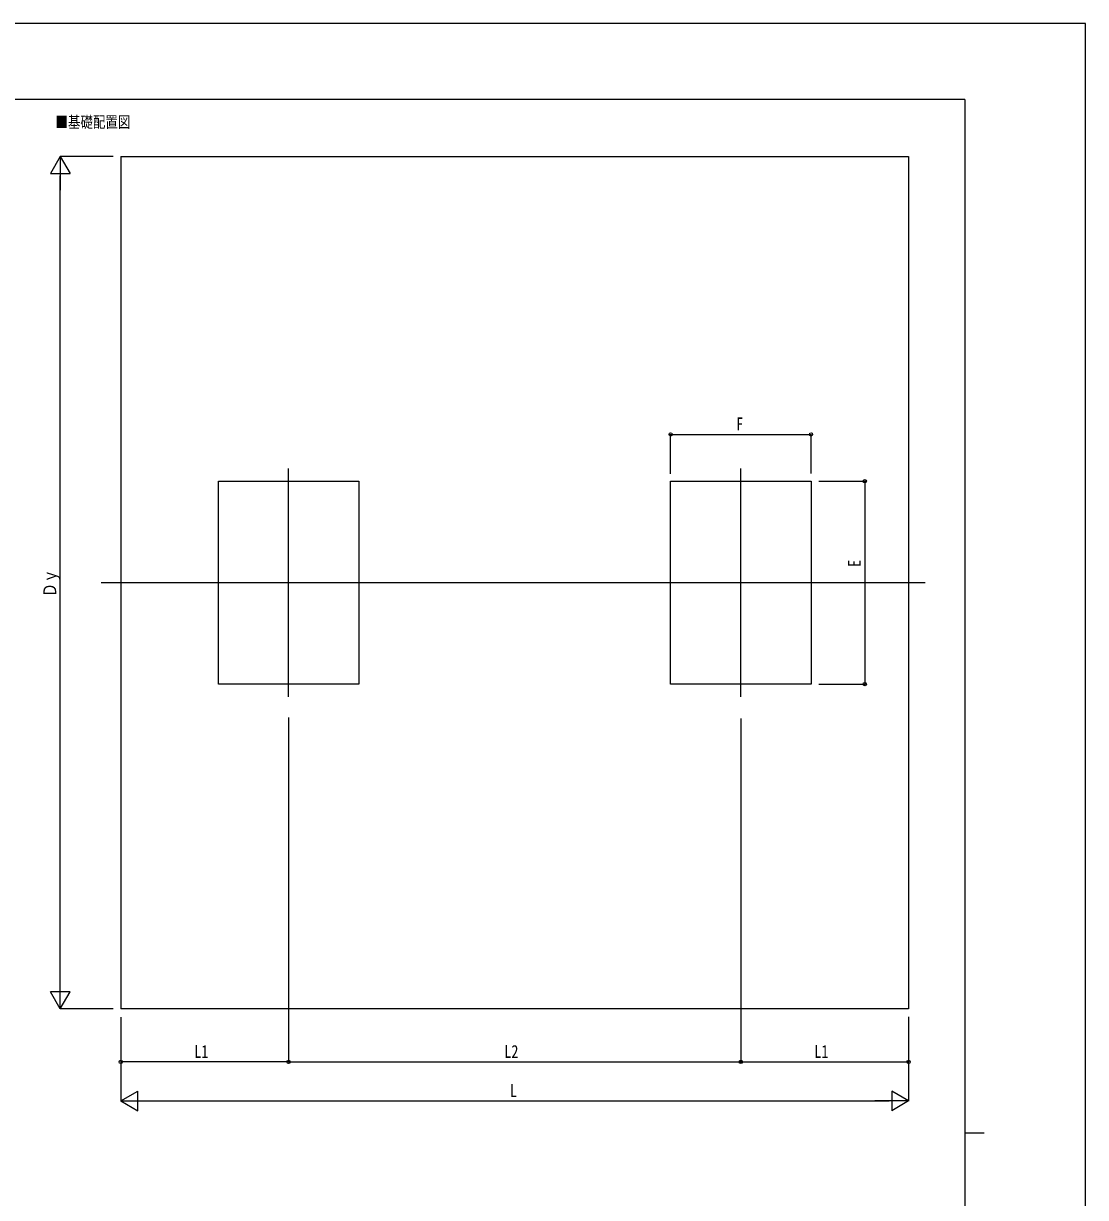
# Model space of a CAD drawing. Units: millimetres, scale not verified. Extents: x -10512 to 10512, y -7425 to 7425.
# Drawn here: x 3702 to 10512, y -102 to 7425 of the extents above; entities that cross this region are included whole.
import ezdxf
from ezdxf.enums import TextEntityAlignment as Align

# ---------------------------------------------------------------- set-up
doc = ezdxf.new("R2010")
doc.units = ezdxf.units.MM
doc.header["$LTSCALE"] = 30
for name, color, linetype in [('0-3_USER1', 3, 'Continuous'), ('0-4_YKK_12', 2, 'Continuous'), ('0-6_YKK_A1', 4, 'Continuous'), ('0-7_YKK_D', 6, 'Continuous'), ('0-8_YKK_ZWAK', 7, 'Continuous')]:
    doc.layers.add(name, color=color, linetype=linetype)
doc.styles.add('ＭＳ ゴシック', font='')
doc.styles.get('ＭＳ ゴシック').set_extended_font_data('MS Gothic')

msp = doc.modelspace()

# ---------------------------------------------------------------- linework, layer by layer
at = {"layer": '0-4_YKK_12'}
for p, q in [((5402.16, 3108.93), (5402.16, 4571.45)), ((8302.16, 3108.93), (8302.16, 4571.45)), ((4200.05, 3840.19), (9483.41, 3840.19))]:
    msp.add_line(p, q, dxfattribs=at)
at = {"layer": '0-6_YKK_A1'}
for p, q in [((4326.16, 6572.4), (9378.16, 6572.4)), ((4326.16, 6572.4), (4326.16, 1107.99)), ((9378.16, 6572.4), (9378.16, 1107.99)), ((9378.16, 1107.99), (4326.16, 1107.99))]:
    msp.add_line(p, q, dxfattribs=at)
for points in [[(4952.16, 4490.19), (5852.16, 4490.19), (5852.16, 3190.19), (4952.16, 3190.19)], [(7852.16, 4490.19), (8752.16, 4490.19), (8752.16, 3190.19), (7852.16, 3190.19)]]:
    msp.add_lwpolyline(points, close=True, dxfattribs=at)
at = {"layer": '0-7_YKK_D'}
for p, q in [((3938.1, 6572.4), (3875.6, 6464.15)), ((4276.16, 6572.4), (3937.1, 6572.4)), ((3938.1, 6572.4), (4000.6, 6464.15)), ((3938.1, 6572.4), (3938.1, 6355.89)), ((3875.6, 6464.15), (4000.6, 6464.15)), ((3938.1, 1232.99), (3938.1, 6447.4)), ((7852.16, 4537.28), (7852.16, 4791.19)), ((7852.16, 4790.19), (8752.16, 4790.19)), ((8752.16, 4539.21), (8752.16, 4791.19)), ((8802.16, 4490.19), (9098.2, 4490.19)), ((9097.2, 4490.19), (9097.2, 3190.19)), ((8802.16, 3190.19), (9098.2, 3190.19)), ((5402.16, 2974.76), (5402.16, 766.11)), ((5402.16, 2974.76), (5402.16, 766.11)), ((8302.16, 2969.71), (8302.16, 766.11)), ((8302.16, 2969.71), (8302.16, 766.11)), ((3938.1, 1107.99), (3938.1, 1324.49)), ((3938.1, 1107.99), (3875.6, 1216.24)), ((4000.6, 1216.24), (3875.6, 1216.24)), ((3938.1, 1107.99), (4000.6, 1216.24)), ((4276.16, 1107.99), (3937.1, 1107.99)), ((4326.16, 1055.03), (4326.16, 516.11)), ((4326.16, 1055.03), (4326.16, 766.11)), ((9378.16, 1057.32), (9378.16, 516.11)), ((9378.16, 1057.32), (9378.16, 766.11)), ((5402.16, 767.11), (4326.16, 767.11)), ((5402.16, 767.11), (8302.16, 767.11)), ((8302.16, 767.11), (9378.16, 767.11)), ((4326.16, 517.11), (4434.41, 579.61)), ((4434.41, 454.61), (4434.41, 579.61)), ((9378.16, 517.11), (9269.91, 579.61)), ((9269.91, 579.61), (9269.91, 454.61)), ((4326.16, 517.11), (4434.41, 454.61)), ((4326.16, 517.11), (4542.67, 517.11)), ((4451.16, 517.11), (9253.16, 517.11)), ((9378.16, 517.11), (9161.65, 517.11)), ((9378.16, 517.11), (9269.91, 454.61))]:
    msp.add_line(p, q, dxfattribs=at)
for centre in [(7852.16, 4790.19), (8752.16, 4790.19), (9097.2, 4490.19), (9097.2, 3190.19), (4326.16, 767.11), (5402.16, 767.11), (5402.16, 767.11), (8302.16, 767.11), (8302.16, 767.11), (9378.16, 767.11)]:
    msp.add_circle(centre, 10.62, dxfattribs=at)
at = {"layer": '0-8_YKK_ZWAK'}
for p, q in [((9737.55, 6937.5), (-9762.45, 6937.5)), ((9737.55, 6937.5), (9737.55, -6312.5)), ((9737.55, 312.5), (9862.55, 312.5))]:
    msp.add_line(p, q, dxfattribs=at)
msp.add_lwpolyline([(-10512.5, -7425), (10512.5, -7425), (10512.5, 7425), (-10512.5, 7425)], close=True, dxfattribs=at)

# ---------------------------------------------------------------- texts
at = {"layer": '0-3_USER1', "style": 'ＭＳ ゴシック', "width": 0.8}
msp.add_text('■基礎配置図', height=73.31, dxfattribs=at).set_placement((3907.16, 6734.75), align=Align.BOTTOM_LEFT)
at = {"layer": '0-7_YKK_D', "style": 'ＭＳ ゴシック', "width": 0.8}
for s, p in [('F', (8272.16, 4791.86)), ('L1', (4798.16, 768.78)), ('L2', (6786.16, 768.78)), ('L1', (8774.16, 768.78)), ('L', (6822.16, 518.11))]:
    msp.add_text(s, height=82.48, dxfattribs=at).set_placement(p, align=Align.BOTTOM_LEFT)
for s, p in [('E', (9095.53, 3941.38)), ('Ｄｙ', (3937.1, 3747.19))]:
    msp.add_text(s, height=82.48, rotation=90, dxfattribs=at).set_placement(p, align=Align.BOTTOM_LEFT)

doc.saveas('drawing.dxf')
